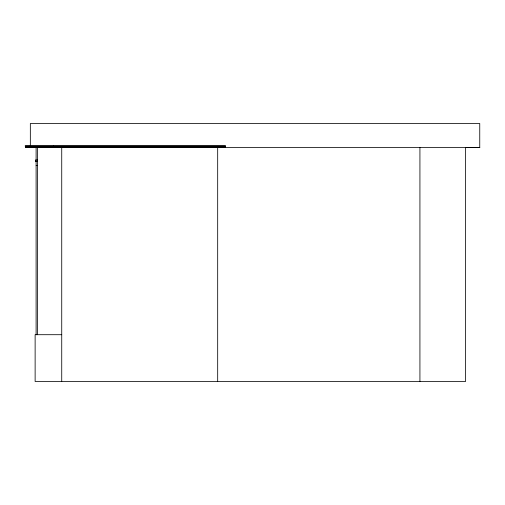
<?xml version="1.0" encoding="UTF-8"?>
<svg xmlns="http://www.w3.org/2000/svg" width="505" height="505" viewBox="0 0 505 505"><rect width="100%" height="100%" fill="white"/><g stroke="black" fill="none" stroke-linecap="round" stroke-linejoin="round"><path stroke-width="0.76" d="M225.482 146.261L25.25 146.261L25.25 145.61L225.482 145.61L225.482 147.561M25.414 146.753L53.934 146.911L53.934 147.561M25.654 146.911L25.414 146.261M225.482 146.911L53.77 146.911L53.77 146.261M25.654 147.403L61.73 147.403L61.73 381.483M465.553 147.403L479.75 147.403M465.553 147.485L479.75 147.485M37.566 160.079L35.621 160.079L35.621 161.499L37.566 161.499M36.108 165.4L37.566 165.4M61.73 334.701L35.129 334.701L35.129 381.483L465.578 381.483L465.578 147.561M419.926 147.561L419.926 381.483M217.68 147.561L217.68 381.483M53.53 145.61L53.53 146.261M37.566 147.561L37.566 334.701M36.108 147.561L36.108 160.079M36.108 161.499L36.108 334.701M35.861 160.079L35.861 161.499M30.338 145.863L30.338 123.517L479.75 123.517L479.75 147.561L25.654 147.561L25.654 146.753"/></g></svg>
